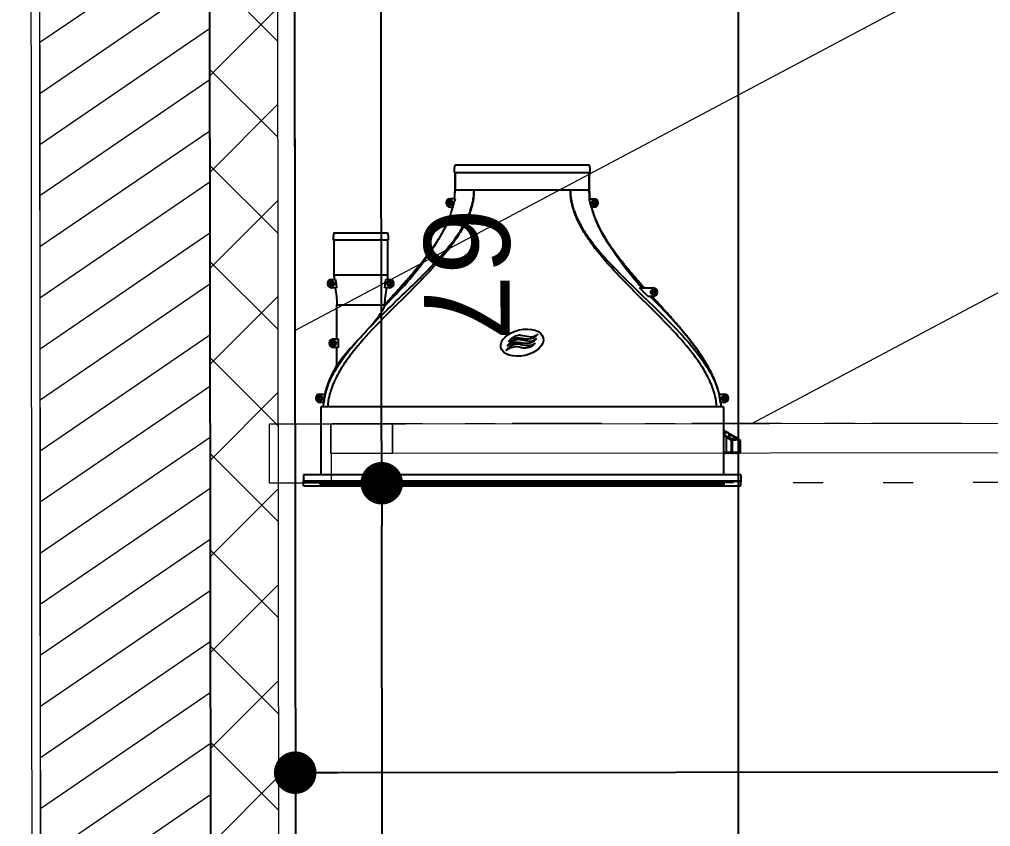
# Model space of a CAD drawing. Header units: centimetres. Extents: x 39595 to 63691, y -25920 to -14518.
# Drawn here: x 55585.1 to 55699.4, y -24583.5 to -24488.5 of the extents above; entities that cross this region are included whole.
import ezdxf

# ---------------------------------------------------------------- set-up
doc = ezdxf.new("R2010")
doc.units = ezdxf.units.CM
doc.header["$LTSCALE"] = 50.8
doc.header["$PDMODE"] = 1
doc.header["$PDSIZE"] = -2
doc.linetypes.add('Style de ligne -1', pattern=[0.41664, 0.20828, -0.20836])
doc.linetypes.add('Style de ligne -5', pattern=[0.20828, 0.069425, -0.138855])
doc.layers.add('3-BAT C-Niveau-3', color=7, linetype='Continuous')
doc.layers.add('prlm-CHAUFF', color=4, linetype='Continuous')
doc.layers.add('prlm-ZEROPLOT', color=254, linetype='Continuous', plot=False)
doc.styles.add('Helvetica', font='arial.ttf')
doc.dimstyles.new('IS', dxfattribs={"dimtxt": 10.08724, "dimasz": 5.007446, "dimexe": 2, "dimexo": 10, "dimgap": 3, "dimtad": 1, "dimdec": 1, "dimtxsty": 'Helvetica', "dimblk": 'DOT', "dimblk1": 'DOT', "dimblk2": 'DOT', "dimcen": 0, "dimdle": 10, "dimazin": 0, "dimtfac": 0.8, "dimtdec": 1, "dimtix": 1, "dimtmove": 0, "dimatfit": 0, "dimldrblk": 'VW_FILLEDARROW-1', "dimfxl": 1, "dimfrac": 2, "dimtolj": 1, "dimarcsym": 0})

# ---------------------------------------------------------------- blocks, each defined once
blk = doc.blocks.new('_DOT')
at = {"color": 0, "linetype": 'ByBlock', "lineweight": -2}
blk.add_line((-0.5, 0), (-1, 0), dxfattribs=at)
at = {"color": 0, "linetype": 'ByBlock', "const_width": 0.5}
blk.add_lwpolyline([(-0.25, 0, 1), (0.25, 0, 1)], format="xyb", close=True, dxfattribs=at)
blk = doc.blocks.new('*D98')
at = {"layer": '3-BAT C-Niveau-3', "color": 0, "linetype": 'Continuous', "lineweight": -2, "transparency": 16777216}
blk.add_line((55822.84, -24576.97), (55622.55, -24577.16), dxfattribs=at)
at = {"layer": 'Defpoints', "color": 0, "linetype": 'Continuous', "transparency": 16777216}
for p in [(55827.81, -24535.9), (55617.51, -24543.09), (55617.54, -24577.16)]:
    blk.add_point(p, dxfattribs=at)
at = {"layer": '3-BAT C-Niveau-3', "color": 0, "linetype": 'Continuous', "lineweight": -2, "transparency": 16777216, "xscale": 5.007446289062499, "yscale": 5.007446289062499, "zscale": 5.007446289062499}
for p, rotation in [((55827.85, -24576.97), 0.05310040585661646), ((55617.54, -24577.16), 180.0531004058566)]:
    blk.add_blockref('_DOT', p, dxfattribs=dict(at, rotation=rotation))
at = {"layer": '3-BAT C-Niveau-3', "color": 0, "linetype": 'Continuous', "lineweight": 5, "transparency": 16777216, "insert": (55722.69, -24569.02), "char_height": 10.087, "attachment_point": 5, "rotation": 0.0531, "style": 'Helvetica'}
blk.add_mtext('\\A1;210', dxfattribs=at)
blk = doc.blocks.new('VW_FILLEDARROW-1')
at = {"color": 0, "linetype": 'Continuous', "lineweight": 5, "flags": 128}
blk.add_lwpolyline([(-1.997, 0.535), (0, 0), (-1.997, -0.535)], close=True, dxfattribs=at)
blk = doc.blocks.new('*D169')
at = {"layer": '3-BAT C-Niveau-3', "color": 0, "linetype": 'Continuous', "lineweight": -2, "transparency": 16777216}
blk.add_line((55627.71, -24538.07), (55627.66, -24481.09), dxfattribs=at)
at = {"layer": 'Defpoints', "color": 0, "linetype": 'Continuous', "transparency": 16777216}
for p in [(55627.66, -24476.08), (55799.4, -24475.92), (55627.72, -24543.08)]:
    blk.add_point(p, dxfattribs=at)
at = {"layer": '3-BAT C-Niveau-3', "color": 0, "linetype": 'Continuous', "lineweight": -2, "transparency": 16777216, "xscale": 5.007446289062499, "yscale": 5.007446289062499, "zscale": 5.007446289062499}
for p, rotation in [((55627.66, -24476.08), 90.05310040590868), ((55627.72, -24543.08), 270.0531004059087)]:
    blk.add_blockref('_DOT', p, dxfattribs=dict(at, rotation=rotation))
at = {"layer": '3-BAT C-Niveau-3', "color": 0, "linetype": 'Continuous', "lineweight": 5, "transparency": 16777216, "insert": (55637.68, -24518.5), "char_height": 10.087, "attachment_point": 5, "rotation": 270.0531, "style": 'Helvetica'}
blk.add_mtext('\\A1;67', dxfattribs=at)
blk = doc.blocks.new('*D170')
at = {"layer": '3-BAT C-Niveau-3', "color": 0, "linetype": 'Continuous', "lineweight": -2, "transparency": 16777216}
blk.add_line((55627.96, -24801.49), (55627.72, -24548.09), dxfattribs=at)
at = {"layer": 'Defpoints', "color": 0, "linetype": 'Continuous', "transparency": 16777216}
for p in [(55627.72, -24543.08), (55627.72, -24543.08), (55690.97, -24806.44)]:
    blk.add_point(p, dxfattribs=at)
at = {"layer": '3-BAT C-Niveau-3', "color": 0, "linetype": 'Continuous', "lineweight": -2, "transparency": 16777216, "xscale": 5.007446289062499, "yscale": 5.007446289062499, "zscale": 5.007446289062499}
for p, rotation in [((55627.72, -24543.08), 90.05310040590868), ((55627.96, -24806.5), 270.0531004059087)]:
    blk.add_blockref('_DOT', p, dxfattribs=dict(at, rotation=rotation))
at = {"layer": '3-BAT C-Niveau-3', "color": 0, "linetype": 'Continuous', "lineweight": 5, "transparency": 16777216, "insert": (55637.79, -24639.38), "char_height": 10.087, "attachment_point": 5, "rotation": 270.0531, "style": 'Helvetica'}
blk.add_mtext('\\A1;263', dxfattribs=at)
blk = doc.blocks.new('Groupe-6-1')
at = {"color": 7, "linetype": 'Style de ligne -5', "lineweight": 5, "flags": 128}
blk.add_lwpolyline([(17261.08, -46702.74), (17051.5, -46742.43), (17050.2, -46735.55), (17259.77, -46695.86)], close=True, dxfattribs=at)
at = {"color": 7, "linetype": 'Continuous', "lineweight": 18, "flags": 128}
for points in [[(17152.3, -46719.78), (17065.06, -46736.3), (17064.41, -46732.86), (17151.64, -46716.34)], [(17065.06, -46736.3), (17057.96, -46737.65), (17057.3, -46734.21), (17064.41, -46732.86)], [(17058.61, -46741.08), (17051.5, -46742.43), (17050.2, -46735.55), (17057.3, -46734.21)]]:
    blk.add_lwpolyline(points, close=True, dxfattribs=at)

msp = doc.modelspace()

# ---------------------------------------------------------------- hatches: boundary and pattern name
at = {"layer": '3-BAT C-Niveau-3', "linetype": 'Continuous', "lineweight": 5}
h = msp.add_hatch(dxfattribs=at)
h.set_pattern_fill('MURS MACONNERIE-2', angle=-10.6705, style=0, pattern_type=2)
h.set_pattern_definition([(34.329506, (47530.9855, 24544.9045), (-2.3465344, 4.4151757), [])])
h.paths.add_polyline_path([(55587.77, -24816.53), (55607.77, -24816.52), (55606.37, -23313.71), (55586.37, -23313.72)])
at = {"layer": '3-BAT C-Niveau-3', "linetype": 'Continuous', "lineweight": 5, "true_color": 0x808080}
h = msp.add_hatch(dxfattribs=at)
h.set_pattern_fill('02_ISOLANT', color=8, angle=-89.9469, style=0, pattern_type=2)
h.set_pattern_definition([(315.0531, (47512.718, 24548.3464), (5.6516092, 5.6620945), []), (45.0531, (47512.718, 24548.3464), (5.6620945, -5.6516092), [])])
h.paths.add_polyline_path([(55614.37, -23313.7), (55606.37, -23313.71), (55607.76, -24808.52), (55615.76, -24808.51)])
at = {"layer": '3-BAT C-Niveau-3', "linetype": 'Continuous', "lineweight": 18, "true_color": 0xa0a0a4}
h = msp.add_hatch(dxfattribs=at)
h.set_pattern_fill('BA 13', color=253, angle=-10.6705, style=0, pattern_type=2)
h.set_pattern_definition([(207.98931, (47512.718, 24548.346), (-14.252246, 31.966756), [])])
h.paths.add_polyline_path([(55617.45, -24476.09), (55827.75, -24475.9), (55827.81, -24535.9), (55617.51, -24536.09)])

# ---------------------------------------------------------------- linework, layer by layer
at = {"layer": '3-BAT C-Niveau-3', "color": 7, "linetype": 'Continuous', "lineweight": 18}
msp.add_line((55587.77, -24816.53), (55586.37, -23313.72), dxfattribs=at)
at = {"layer": '3-BAT C-Niveau-3', "color": 7, "linetype": 'Continuous', "lineweight": 5}
for p, q in [((55606.37, -23313.71), (55607.76, -24808.52)), ((55607.77, -24816.52), (55606.37, -23313.71)), ((55614.37, -23313.7), (55615.76, -24808.51)), ((55616.37, -23313.7), (55617.76, -24808.51)), ((55587.77, -24816.53), (55586.83, -23803.04))]:
    msp.add_line(p, q, dxfattribs=at)
at = {"layer": '3-BAT C-Niveau-3', "color": 7, "linetype": 'Continuous', "lineweight": 25}
for p, q in [((55606.37, -23313.71), (55607.76, -24808.52)), ((55616.37, -23313.7), (55617.76, -24808.51))]:
    msp.add_line(p, q, dxfattribs=at)
at = {"layer": '3-BAT C-Niveau-3', "color": 7, "linetype": 'Continuous', "lineweight": 13}
msp.add_line((55607.77, -24816.52), (55606.37, -23313.71), dxfattribs=at)
at = {"layer": '3-BAT C-Niveau-3', "color": 7, "linetype": 'Continuous', "lineweight": 13, "flags": 128}
msp.add_lwpolyline([(55585.38, -23317.96), (55586.38, -23317.96), (55587.76, -24811.53), (55586.76, -24811.54)], close=True, dxfattribs=at)
at = {"layer": '3-BAT C-Niveau-3', "color": 251, "linetype": 'Style de ligne -1', "lineweight": 5, "true_color": 0x616161, "flags": 128}
msp.add_lwpolyline([(55617.45, -24476.09), (55827.75, -24475.9), (55827.81, -24535.9), (55617.51, -24536.09)], close=True, dxfattribs=at)
at = {"layer": 'prlm-CHAUFF', "ltscale": 50}
for p, q in [((55636.35, -24505.58), (55652.15, -24505.58)), ((55636.25, -24506.48), (55652.25, -24506.48)), ((55636.35, -24506.48), (55636.35, -24508.58)), ((55636.35, -24508.58), (55636.35, -24506.48)), ((55652.15, -24506.48), (55652.15, -24508.58)), ((55652.15, -24508.58), (55652.15, -24506.48)), ((55638.58, -24508.58), (55636.35, -24508.58)), ((55649.92, -24508.58), (55638.58, -24508.58)), ((55652.15, -24508.58), (55649.92, -24508.58)), ((55635.64, -24510.13), (55635.64, -24510.03)), ((55635.64, -24510.03), (55635.74, -24510.03)), ((55635.74, -24510.13), (55635.64, -24510.13)), ((55635.74, -24509.92), (55635.84, -24509.92)), ((55635.74, -24510.03), (55635.74, -24509.92)), ((55635.74, -24510.23), (55635.74, -24510.13)), ((55635.84, -24510.23), (55635.74, -24510.23)), ((55636.35, -24509.58), (55635.79, -24509.58)), ((55635.84, -24509.92), (55635.84, -24510.03)), ((55635.84, -24510.03), (55635.95, -24510.03)), ((55635.95, -24510.13), (55635.84, -24510.13)), ((55635.84, -24510.13), (55635.84, -24510.23)), ((55635.95, -24510.03), (55635.95, -24510.13)), ((55636.09, -24510.58), (55636.3, -24509.9)), ((55636.35, -24509.58), (55636.3, -24509.9)), ((55652.21, -24509.9), (55652.16, -24509.58)), ((55652.16, -24509.58), (55652.71, -24509.58)), ((55652.41, -24510.58), (55652.21, -24509.9)), ((55652.55, -24510.13), (55652.55, -24510.03)), ((55652.55, -24510.03), (55652.66, -24510.03)), ((55652.66, -24510.13), (55652.55, -24510.13)), ((55652.66, -24509.92), (55652.76, -24509.92)), ((55652.66, -24510.03), (55652.66, -24509.92)), ((55652.66, -24510.23), (55652.66, -24510.13)), ((55652.76, -24510.23), (55652.66, -24510.23)), ((55652.76, -24509.92), (55652.76, -24510.03)), ((55652.76, -24510.03), (55652.87, -24510.03)), ((55652.87, -24510.13), (55652.76, -24510.13)), ((55652.76, -24510.13), (55652.76, -24510.23)), ((55652.87, -24510.03), (55652.87, -24510.13)), ((55635.79, -24510.58), (55636.09, -24510.58)), ((55652.71, -24510.58), (55652.41, -24510.58)), ((55622.1, -24513.58), (55628.4, -24513.58)), ((55634.85, -24513.6), (55634.85, -24513.6)), ((55653.37, -24513.06), (55653.34, -24513.06)), ((55653.66, -24513.6), (55653.63, -24513.6)), ((55628.5, -24514.48), (55622, -24514.48)), ((55622.1, -24514.48), (55622.1, -24518.58)), ((55622.1, -24514.48), (55622.1, -24518.58)), ((55628.4, -24514.48), (55628.4, -24518.58)), ((55628.4, -24514.48), (55628.4, -24518.58)), ((55621.7, -24519.53), (55621.8, -24519.53)), ((55621.7, -24519.63), (55621.7, -24519.53)), ((55621.8, -24519.42), (55621.9, -24519.42)), ((55621.8, -24519.53), (55621.8, -24519.42)), ((55621.85, -24519.08), (55622.29, -24519.08)), ((55621.9, -24519.42), (55621.9, -24519.53)), ((55621.9, -24519.53), (55622.01, -24519.53)), ((55622.01, -24519.53), (55622.01, -24519.63)), ((55628.4, -24518.58), (55622.1, -24518.58)), ((55622.29, -24519.08), (55622.4, -24520.02)), ((55628.1, -24520.02), (55628.22, -24519.08)), ((55628.22, -24519.08), (55628.65, -24519.08)), ((55628.5, -24519.63), (55628.5, -24519.53)), ((55628.5, -24519.53), (55628.6, -24519.53)), ((55628.6, -24519.42), (55628.7, -24519.42)), ((55628.6, -24519.53), (55628.6, -24519.42)), ((55628.7, -24519.42), (55628.7, -24519.53)), ((55628.7, -24519.53), (55628.81, -24519.53)), ((55628.81, -24519.53), (55628.81, -24519.63)), ((55621.8, -24519.63), (55621.7, -24519.63)), ((55621.8, -24519.73), (55621.8, -24519.63)), ((55621.9, -24519.73), (55621.8, -24519.73)), ((55622.4, -24520.08), (55621.85, -24520.08)), ((55622.01, -24519.63), (55621.9, -24519.63)), ((55621.9, -24519.63), (55621.9, -24519.73)), ((55622.4, -24520.02), (55622.4, -24520.08)), ((55628.05, -24522.23), (55630.12, -24520.08)), ((55630.12, -24520.08), (55628.05, -24522.23)), ((55628.1, -24520.08), (55628.1, -24520.02)), ((55628.65, -24520.08), (55628.1, -24520.08)), ((55628.6, -24519.63), (55628.5, -24519.63)), ((55628.6, -24519.73), (55628.6, -24519.63)), ((55628.7, -24519.73), (55628.6, -24519.73)), ((55628.7, -24519.63), (55628.7, -24519.73)), ((55628.81, -24519.63), (55628.7, -24519.63)), ((55659.08, -24521.08), (55658.08, -24520.08)), ((55658.08, -24520.08), (55659.69, -24520.08)), ((55659.54, -24520.63), (55659.54, -24520.53)), ((55659.54, -24520.53), (55659.64, -24520.53)), ((55659.64, -24520.63), (55659.54, -24520.63)), ((55659.64, -24520.42), (55659.74, -24520.42)), ((55659.64, -24520.53), (55659.64, -24520.42)), ((55659.64, -24520.73), (55659.64, -24520.63)), ((55659.74, -24520.73), (55659.64, -24520.73)), ((55659.74, -24520.42), (55659.74, -24520.53)), ((55659.74, -24520.53), (55659.85, -24520.53)), ((55659.74, -24520.63), (55659.74, -24520.73)), ((55659.85, -24520.63), (55659.74, -24520.63)), ((55659.85, -24520.53), (55659.85, -24520.63)), ((55659.69, -24521.08), (55659.08, -24521.08)), ((55622.45, -24522.08), (55628.05, -24522.08)), ((55622.45, -24526.08), (55622.45, -24522.08)), ((55622.45, -24526.08), (55622.45, -24522.08)), ((55628.05, -24522.23), (55628.05, -24522.08)), ((55628.05, -24522.23), (55628.05, -24522.08)), ((55622, -24526.42), (55622.1, -24526.42)), ((55622, -24526.53), (55622, -24526.42)), ((55622.05, -24526.08), (55622.6, -24526.08)), ((55622.1, -24526.42), (55622.1, -24526.53)), ((55622.6, -24526.08), (55622.6, -24527.08)), ((55621.9, -24526.63), (55621.9, -24526.53)), ((55621.9, -24526.53), (55622, -24526.53)), ((55622, -24526.63), (55621.9, -24526.63)), ((55622, -24526.73), (55622, -24526.63)), ((55622.1, -24526.73), (55622, -24526.73)), ((55622.6, -24527.08), (55622.05, -24527.08)), ((55622.1, -24526.53), (55622.21, -24526.53)), ((55622.1, -24526.63), (55622.1, -24526.73)), ((55622.21, -24526.63), (55622.1, -24526.63)), ((55622.21, -24526.53), (55622.21, -24526.63)), ((55622.45, -24529.2), (55622.45, -24527.08)), ((55622.45, -24529.2), (55622.45, -24527.08)), ((55620.3, -24533.13), (55620.3, -24533.03)), ((55620.3, -24533.03), (55620.4, -24533.03)), ((55620.4, -24533.13), (55620.3, -24533.13)), ((55620.4, -24532.92), (55620.5, -24532.92)), ((55620.4, -24533.03), (55620.4, -24532.92)), ((55620.4, -24533.23), (55620.4, -24533.13)), ((55620.5, -24533.23), (55620.4, -24533.23)), ((55620.45, -24532.58), (55621.07, -24532.58)), ((55620.5, -24532.92), (55620.5, -24533.03)), ((55620.5, -24533.03), (55620.61, -24533.03)), ((55620.5, -24533.13), (55620.5, -24533.23)), ((55620.61, -24533.13), (55620.5, -24533.13)), ((55620.61, -24533.03), (55620.61, -24533.13)), ((55667.44, -24532.58), (55668.05, -24532.58)), ((55667.9, -24533.13), (55667.9, -24533.03)), ((55667.9, -24533.03), (55668, -24533.03)), ((55668, -24533.13), (55667.9, -24533.13)), ((55668, -24532.92), (55668.1, -24532.92)), ((55668, -24533.03), (55668, -24532.92)), ((55668, -24533.23), (55668, -24533.13)), ((55668.1, -24533.23), (55668, -24533.23)), ((55668.1, -24532.92), (55668.1, -24533.03)), ((55668.1, -24533.03), (55668.21, -24533.03)), ((55668.1, -24533.13), (55668.1, -24533.23)), ((55668.21, -24533.13), (55668.1, -24533.13)), ((55668.21, -24533.03), (55668.21, -24533.13)), ((55620.9, -24533.58), (55620.45, -24533.58)), ((55667.95, -24534.08), (55620.55, -24534.08)), ((55620.55, -24534.08), (55620.55, -24542.08)), ((55620.89, -24533.66), (55620.9, -24533.58)), ((55667.61, -24533.66), (55667.61, -24533.58)), ((55668.05, -24533.58), (55667.61, -24533.58)), ((55667.95, -24534.08), (55667.95, -24542.08)), ((55668.44, -24537.61), (55667.95, -24537.27)), ((55668.32, -24537.66), (55667.95, -24537.42)), ((55668.32, -24539.48), (55668.32, -24537.66)), ((55668.89, -24538.04), (55668.32, -24537.66)), ((55668.45, -24537.62), (55668.44, -24537.61)), ((55668.79, -24537.83), (55668.45, -24537.62)), ((55668.61, -24537.22), (55668.58, -24537.18)), ((55668.61, -24537.72), (55668.61, -24537.22)), ((55668.61, -24537.22), (55668.61, -24537.23)), ((55668.66, -24537.29), (55668.69, -24537.25)), ((55668.66, -24537.29), (55668.66, -24537.75)), ((55669.26, -24537.64), (55668.66, -24537.29)), ((55668.69, -24537.25), (55669.29, -24537.61)), ((55669.29, -24537.61), (55669.26, -24537.64)), ((55669.26, -24537.83), (55669.26, -24537.64)), ((55669.27, -24537.65), (55669.26, -24537.64)), ((55669.31, -24537.62), (55669.27, -24537.65)), ((55669.27, -24537.65), (55669.27, -24537.82)), ((55669.53, -24537.82), (55669.27, -24537.65)), ((55669.29, -24537.61), (55669.31, -24537.62)), ((55669.31, -24537.62), (55669.65, -24537.83)), ((55668.89, -24538.04), (55668.97, -24538.06)), ((55668.89, -24539.48), (55668.89, -24538.04)), ((55668.97, -24538.06), (55668.97, -24539.43)), ((55669.96, -24539.43), (55669.96, -24538.06)), ((55667.95, -24539.48), (55668.32, -24539.48)), ((55667.95, -24539.51), (55667.99, -24539.48)), ((55668.05, -24539.48), (55668.14, -24539.57)), ((55668.14, -24539.57), (55668.23, -24539.48)), ((55668.29, -24539.48), (55668.38, -24539.57)), ((55668.89, -24539.48), (55668.32, -24539.48)), ((55668.38, -24539.57), (55668.47, -24539.48)), ((55668.43, -24539.51), (55668.49, -24539.57)), ((55668.49, -24539.57), (55668.55, -24539.5)), ((55668.53, -24539.48), (55668.62, -24539.57)), ((55668.62, -24539.57), (55668.71, -24539.48)), ((55668.68, -24539.51), (55668.74, -24539.57)), ((55668.74, -24539.57), (55668.81, -24539.49)), ((55668.79, -24539.48), (55668.88, -24539.57)), ((55668.88, -24539.57), (55668.97, -24539.48)), ((55668.97, -24539.43), (55668.89, -24539.48)), ((55668.89, -24539.48), (55668.89, -24539.48)), ((55669.92, -24539.48), (55668.89, -24539.48)), ((55668.95, -24539.5), (55669.02, -24539.57)), ((55668.97, -24539.43), (55669.96, -24539.43)), ((55668.98, -24539.48), (55669.07, -24539.57)), ((55669.02, -24539.57), (55669.05, -24539.54)), ((55669.07, -24539.57), (55669.16, -24539.48)), ((55669.15, -24539.48), (55669.24, -24539.57)), ((55669.24, -24539.57), (55669.33, -24539.48)), ((55669.27, -24539.53), (55669.3, -24539.57)), ((55669.3, -24539.57), (55669.34, -24539.53)), ((55669.31, -24539.49), (55669.38, -24539.57)), ((55669.38, -24539.57), (55669.47, -24539.48)), ((55669.44, -24539.5), (55669.51, -24539.57)), ((55669.51, -24539.57), (55669.6, -24539.48)), ((55669.52, -24539.55), (55669.54, -24539.57)), ((55669.54, -24539.57), (55669.58, -24539.53)), ((55669.56, -24539.51), (55669.61, -24539.57)), ((55669.61, -24539.57), (55669.7, -24539.48)), ((55669.65, -24539.52), (55669.7, -24539.57)), ((55669.7, -24539.57), (55669.79, -24539.48)), ((55669.73, -24539.53), (55669.76, -24539.57)), ((55669.76, -24539.57), (55669.85, -24539.48)), ((55669.78, -24539.55), (55669.81, -24539.57)), ((55669.81, -24539.57), (55669.9, -24539.48)), ((55669.96, -24539.43), (55669.92, -24539.48)), ((55669.92, -24539.48), (55669.92, -24539.48)), ((55618.5, -24542.08), (55618.5, -24542.81)), ((55670, -24542.08), (55618.5, -24542.08)), ((55670, -24542.08), (55670, -24542.81)), ((55618.5, -24542.89), (55618.5, -24542.81)), ((55618.5, -24542.81), (55670, -24542.81)), ((55618.5, -24543.38), (55618.5, -24542.89)), ((55670, -24542.89), (55618.5, -24542.89)), ((55618.5, -24543.38), (55670, -24543.38)), ((55668, -24543.07), (55620.5, -24543.07)), ((55620.5, -24543.14), (55620.5, -24543.07)), ((55620.7, -24543.07), (55620.5, -24543.14)), ((55620.5, -24543.14), (55668, -24543.14)), ((55668, -24543.19), (55620.5, -24543.19)), ((55620.5, -24543.24), (55620.5, -24543.19)), ((55620.66, -24543.19), (55620.5, -24543.24)), ((55620.5, -24543.24), (55668, -24543.24)), ((55668, -24543.27), (55620.5, -24543.27)), ((55620.5, -24543.31), (55620.5, -24543.27)), ((55620.61, -24543.27), (55620.5, -24543.31)), ((55620.5, -24543.31), (55668, -24543.31)), ((55668, -24543.33), (55620.5, -24543.33)), ((55620.5, -24543.36), (55620.5, -24543.33)), ((55620.57, -24543.33), (55620.5, -24543.36)), ((55620.5, -24543.36), (55668, -24543.36)), ((55668, -24543.37), (55620.5, -24543.37)), ((55620.5, -24543.38), (55620.5, -24543.37)), ((55620.53, -24543.37), (55620.5, -24543.38)), ((55620.5, -24543.38), (55668, -24543.38)), ((55668, -24543.14), (55667.8, -24543.07)), ((55668, -24543.24), (55667.85, -24543.19)), ((55668, -24543.31), (55667.89, -24543.27)), ((55668, -24543.36), (55667.94, -24543.33)), ((55668, -24543.38), (55667.98, -24543.37)), ((55668, -24543.07), (55668, -24543.14)), ((55668, -24543.19), (55668, -24543.24)), ((55668, -24543.27), (55668, -24543.31)), ((55668, -24543.33), (55668, -24543.36)), ((55668, -24543.37), (55668, -24543.38)), ((55670, -24542.81), (55670, -24542.89)), ((55670, -24543.38), (55670, -24542.89))]:
    msp.add_line(p, q, dxfattribs=at)
for centre, radius in [((55635.79, -24510.08), 0.3), ((55635.79, -24510.08), 0.25), ((55652.71, -24510.08), 0.3), ((55652.71, -24510.08), 0.25), ((55621.85, -24519.58), 0.3), ((55621.85, -24519.58), 0.25), ((55628.65, -24519.58), 0.3), ((55628.65, -24519.58), 0.25), ((55659.69, -24520.58), 0.3), ((55659.69, -24520.58), 0.25), ((55622.05, -24526.58), 0.3), ((55622.05, -24526.58), 0.25), ((55620.45, -24533.08), 0.3), ((55620.45, -24533.08), 0.25), ((55668.05, -24533.08), 0.3), ((55668.05, -24533.08), 0.25)]:
    msp.add_circle(centre, radius, dxfattribs=at)
for centre, radius, start, end in [((55638.24, -24506.24), 2, 160.5755, 186.7441), ((55638.24, -24506.24), 2, 160.5755, 186.7441), ((55650.27, -24506.24), 2, 353.2559, 19.4245), ((55650.27, -24506.24), 2, 353.2559, 19.4245), ((55628.58, -24508.57), 7.77, 352.5456, 359.9423), ((55628.53, -24508.57), 7.82, 352.5763, 359.9264), ((55629.18, -24508.59), 7.17, 353.9053, 0.1157), ((55659.36, -24508.59), 7.25, 179.9215, 187.8382), ((55659.92, -24508.57), 7.77, 180.0577, 187.4544), ((55659.98, -24508.57), 7.82, 180.0736, 187.4237), ((55635.79, -24510.08), 0.5, 90, 270), ((55629.18, -24508.59), 7.17, 352.0923, 353.5448), ((55665.36, -24507.1), 13.43, 192.9954, 216.0824), ((55652.71, -24510.08), 0.5, 270, 90), ((55624.74, -24507.61), 11.74, 332.3321, 345.441), ((55625.1, -24507.75), 11.35, 332.1374, 345.6929), ((55663.41, -24507.75), 11.35, 194.4106, 207.8626), ((55623.99, -24514.24), 2, 160.5755, 186.7441), ((55623.99, -24514.24), 2, 160.5755, 186.7441), ((55626.52, -24514.24), 2, 353.2559, 19.4245), ((55626.52, -24514.24), 2, 353.2559, 19.4245), ((55601.12, -24494.01), 39, 319.3887, 329.86), ((55601.12, -24494.01), 39, 319.3887, 329.8601), ((55617.33, -24503.91), 20.01, 331.0483, 332.7983), ((55617.33, -24503.91), 20.01, 331.0482, 332.7982), ((55671.17, -24503.91), 20.01, 207.2018, 208.9518), ((55687.39, -24494.01), 39, 210.1399, 220.6113), ((55687.39, -24494.01), 39, 212.5506, 220.6113), ((55621.85, -24519.58), 0.5, 90, 270), ((55628.65, -24519.58), 0.5, 270, 90), ((55621.74, -24511.97), 11.66, 315.9701, 320.4245), ((55621.49, -24511.75), 11.99, 316.0326, 320.3619), ((55666.76, -24511.97), 11.66, 219.5755, 224.0299), ((55667.02, -24511.75), 11.99, 219.6381, 223.9674), ((55659.69, -24520.58), 0.5, 270, 90), ((55599.51, -24502.03), 35.1, 315.7111, 319.5265), ((55622.05, -24526.58), 0.5, 90, 270), ((55641.77, -24542.85), 23.65, 136.4099, 144.7501), ((55632.84, -24535.44), 12.12, 163.7263, 166.3852), ((55620.45, -24533.08), 0.5, 90, 270), ((55668.05, -24533.08), 0.5, 270, 90), ((55661.89, -24549.31), 13.85, 61.9182, 64.0515), ((55662.02, -24548.96), 13.43, 62.115, 63.7632), ((55662.54, -24548.11), 12.5, 61.3177, 61.5903), ((55669.01, -24536.62), 0.703, 233.033, 242.9325), ((55668.98, -24536.97), 0.448, 214.6713, 225.4982), ((55670.14, -24537.16), 0.836, 234.1326, 239.2425), ((55662.54, -24548.11), 12.5, 53.7494, 55.0637)]:
    msp.add_arc(centre, radius, start, end, dxfattribs=at)
msp.add_ellipse((55644.25, -24526.53), major_axis=(2.49, 0.57), ratio=0.600775, dxfattribs=at)
for points, knots in [([(55638.58, -24508.58), (55638.58, -24508.75), (55638.58, -24508.92), (55638.55, -24509.26), (55638.53, -24509.42), (55638.46, -24509.93), (55638.39, -24510.26), (55638.2, -24510.92), (55638.09, -24511.24), (55637.84, -24511.86), (55637.7, -24512.17), (55637.25, -24513.08), (55636.91, -24513.64), (55636.18, -24514.74), (55635.78, -24515.27), (55634.56, -24516.81), (55633.68, -24517.78), (55631.87, -24519.69), (55630.94, -24520.62), (55629.07, -24522.48), (55628.13, -24523.4), (55626.3, -24525.3), (55625.41, -24526.27), (55624.18, -24527.8), (55623.78, -24528.33), (55623.22, -24529.14), (55623.04, -24529.42), (55622.7, -24529.98), (55622.54, -24530.27), (55622.08, -24531.16), (55621.83, -24531.77), (55621.55, -24532.72), (55621.48, -24533.04), (55621.4, -24533.6), (55621.37, -24533.84), (55621.36, -24534.08)], [0, 0, 0, 0, 0.015625, 0.015625, 0.03125, 0.03125, 0.0625, 0.0625, 0.09375, 0.09375, 0.125, 0.125, 0.1875, 0.1875, 0.25, 0.25, 0.375, 0.375, 0.5, 0.5, 0.625, 0.625, 0.75, 0.75, 0.8125, 0.8125, 0.84375, 0.84375, 0.875, 0.875, 0.9375, 0.9375, 0.96875, 0.96875, 0.9907189, 0.9907189, 0.9907189, 0.9907189]), ([(55626.21, -24524.82), (55627.41, -24523.57), (55628.66, -24522.37), (55631.15, -24519.98), (55632.4, -24518.78), (55634.18, -24516.91), (55634.76, -24516.27), (55635.86, -24514.94), (55636.39, -24514.26), (55637.1, -24513.16), (55637.32, -24512.79), (55637.73, -24512.01), (55637.92, -24511.6), (55638.23, -24510.77), (55638.36, -24510.34), (55638.49, -24509.69), (55638.52, -24509.46), (55638.56, -24509.13), (55638.57, -24509.02), (55638.58, -24508.8), (55638.58, -24508.69), (55638.58, -24508.58)], [0, 0, 0, 0, 0.25, 0.25, 0.5, 0.5, 0.625, 0.625, 0.75, 0.75, 0.8125, 0.8125, 0.875, 0.875, 0.9375, 0.9375, 0.96875, 0.96875, 0.984375, 0.984375, 1, 1, 1, 1]), ([(55649.92, -24508.58), (55649.93, -24508.75), (55649.93, -24508.92), (55649.96, -24509.26), (55649.98, -24509.43), (55650.06, -24509.94), (55650.14, -24510.28), (55650.33, -24510.93), (55650.45, -24511.26), (55650.72, -24511.88), (55650.87, -24512.19), (55651.35, -24513.09), (55651.71, -24513.66), (55652.49, -24514.74), (55652.9, -24515.26), (55654.18, -24516.78), (55655.1, -24517.74), (55656.98, -24519.62), (55657.94, -24520.54), (55659.86, -24522.39), (55660.82, -24523.31), (55662.68, -24525.21), (55663.59, -24526.18), (55664.84, -24527.72), (55665.24, -24528.25), (55665.8, -24529.07), (55665.98, -24529.36), (55666.33, -24529.93), (55666.49, -24530.23), (55666.94, -24531.13), (55667.19, -24531.74), (55667.46, -24532.7), (55667.53, -24533.03), (55667.61, -24533.6), (55667.64, -24533.84), (55667.65, -24534.08)], [0, 0, 0, 0, 0.015625, 0.015625, 0.03125, 0.03125, 0.0625, 0.0625, 0.09375, 0.09375, 0.125, 0.125, 0.1875, 0.1875, 0.25, 0.25, 0.375, 0.375, 0.5, 0.5, 0.625, 0.625, 0.75, 0.75, 0.8125, 0.8125, 0.84375, 0.84375, 0.875, 0.875, 0.9375, 0.9375, 0.96875, 0.96875, 0.9908046, 0.9908046, 0.9908046, 0.9908046]), ([(55667.15, -24534.08), (55667.13, -24533.84), (55667.11, -24533.6), (55667.03, -24533.04), (55666.95, -24532.72), (55666.68, -24531.77), (55666.42, -24531.16), (55665.97, -24530.27), (55665.81, -24529.98), (55665.46, -24529.42), (55665.28, -24529.14), (55664.73, -24528.33), (55664.33, -24527.8), (55663.09, -24526.27), (55662.2, -24525.3), (55660.37, -24523.4), (55659.44, -24522.48), (55657.57, -24520.62), (55656.64, -24519.69), (55654.82, -24517.78), (55653.94, -24516.81), (55652.72, -24515.27), (55652.33, -24514.74), (55651.6, -24513.64), (55651.25, -24513.08), (55650.8, -24512.17), (55650.66, -24511.86), (55650.41, -24511.23), (55650.3, -24510.91), (55650.12, -24510.26), (55650.05, -24509.93), (55649.97, -24509.42), (55649.96, -24509.25), (55649.93, -24508.91), (55649.93, -24508.75), (55649.92, -24508.58)], [0.0092808, 0.0092808, 0.0092808, 0.0092808, 0.03125, 0.03125, 0.0625, 0.0625, 0.125, 0.125, 0.15625, 0.15625, 0.1875, 0.1875, 0.25, 0.25, 0.375, 0.375, 0.5, 0.5, 0.625, 0.625, 0.75, 0.75, 0.8125, 0.8125, 0.875, 0.875, 0.90625, 0.90625, 0.9375, 0.9375, 0.96875, 0.96875, 0.984375, 0.984375, 1, 1, 1, 1]), ([(55635.35, -24512.62), (55635.19, -24512.95), (55634.82, -24513.67), (55634.18, -24514.72), (55633.42, -24515.81), (55632.6, -24516.89), (55631.71, -24517.97), (55630.6, -24519.26), (55629.39, -24520.62), (55628.45, -24521.64), (55628.05, -24522.08)], [0.1568082, 0.1568082, 0.1568082, 0.1568082, 0.2305418, 0.3149874, 0.4025619, 0.4929385, 0.5856877, 0.6803551, 0.8317746, 0.9509578, 0.9509578, 0.9509578, 0.9509578]), ([(55658.64, -24520.08), (55658.31, -24519.72), (55657.62, -24518.94), (55656.58, -24517.72), (55655.63, -24516.54), (55654.83, -24515.46), (55654.18, -24514.49), (55653.62, -24513.55), (55653.3, -24512.93), (55653.17, -24512.64)], [0.5730592, 0.5730592, 0.5730592, 0.5730592, 0.626259, 0.6884084, 0.7489718, 0.7930827, 0.8358988, 0.8773199, 0.9123747, 0.9123747, 0.9123747, 0.9123747]), ([(55667.44, -24532.58), (55667.38, -24532.29), (55667.3, -24532), (55667.11, -24531.44), (55667.01, -24531.16), (55666.66, -24530.33), (55666.4, -24529.8), (55665.81, -24528.78), (55665.5, -24528.28), (55664.82, -24527.3), (55664.47, -24526.83), (55663.37, -24525.43), (55662.59, -24524.54), (55660.99, -24522.79), (55660.17, -24521.93), (55659.34, -24521.08)], [0, 0, 0, 0, 0.0625, 0.0625, 0.125, 0.125, 0.25, 0.25, 0.375, 0.375, 0.5, 0.5, 0.75, 0.75, 1, 1, 1, 1]), ([(55665.65, -24528.53), (55665.55, -24528.37), (55665.23, -24527.87), (55664.66, -24527.06), (55663.92, -24526.09), (55663.13, -24525.12), (55662.21, -24524.04), (55661.16, -24522.86), (55660.23, -24521.83), (55659.69, -24521.24), (55659.54, -24521.08)], [0.1694223, 0.1694223, 0.1694223, 0.1694223, 0.1906001, 0.2339285, 0.2787061, 0.3247019, 0.3716424, 0.4351709, 0.4991397, 0.523565, 0.523565, 0.523565, 0.523565]), ([(55626.21, -24524.82), (55626.44, -24524.55), (55626.67, -24524.29), (55627.08, -24523.78), (55627.27, -24523.53), (55627.62, -24523.05), (55627.76, -24522.83), (55627.93, -24522.54), (55627.97, -24522.46), (55628.04, -24522.32), (55628.05, -24522.27), (55628.05, -24522.23)], [0, 0, 0, 0, 0.25, 0.25, 0.5, 0.5, 0.75, 0.75, 0.875, 0.875, 1, 1, 1, 1]), ([(55642.63, -24526.4), (55643.35, -24525.69), (55643.73, -24525.59), (55644.11, -24525.63), (55644.73, -24525.7), (55645.37, -24526.1), (55646.11, -24525.52)], [0, 0, 0, 0, 0.389075, 0.389075, 0.389075, 1, 1, 1, 1]), ([(55620.86, -24534.08), (55620.87, -24533.8), (55620.9, -24533.52), (55621, -24532.89), (55621.09, -24532.53), (55621.41, -24531.47), (55621.71, -24530.79), (55622.43, -24529.48), (55622.83, -24528.86), (55623.7, -24527.67), (55624.16, -24527.1), (55624.64, -24526.54)], [0.0331631, 0.0331631, 0.0331631, 0.0331631, 0.125, 0.125, 0.25, 0.25, 0.5, 0.5, 0.75, 0.75, 1, 1, 1, 1]), ([(55642.32, -24527.45), (55643.04, -24526.73), (55643.41, -24526.64), (55643.8, -24526.68), (55644.42, -24526.74), (55645.06, -24527.15), (55645.8, -24526.57)], [0, 0, 0, 0, 0.389075, 0.389075, 0.389075, 1, 1, 1, 1]), ([(55621.06, -24532.58), (55621.13, -24532.28), (55621.21, -24531.99), (55621.36, -24531.55), (55621.41, -24531.4), (55621.52, -24531.12), (55621.57, -24530.97), (55621.75, -24530.55), (55621.88, -24530.27), (55622.16, -24529.73), (55622.3, -24529.46), (55622.45, -24529.2)], [0, 0, 0, 0, 0.25, 0.25, 0.375, 0.375, 0.5, 0.5, 0.75, 0.75, 1, 1, 1, 1]), ([(55622.45, -24529.2), (55622.29, -24529.48), (55622.14, -24529.76), (55621.85, -24530.34), (55621.72, -24530.63), (55621.47, -24531.22), (55621.36, -24531.53), (55621.24, -24531.91), (55621.22, -24531.98), (55621.2, -24532.05)], [0, 0, 0, 0, 0.25, 0.25, 0.5, 0.5, 0.75, 0.75, 0.8062429, 0.8062429, 0.8062429, 0.8062429]), ([(55668.49, -24537.12), (55668.49, -24537.12), (55668.48, -24537.12), (55668.47, -24537.11), (55668.46, -24537.11), (55668.44, -24537.1), (55668.43, -24537.1), (55668.41, -24537.1), (55668.4, -24537.09), (55668.38, -24537.09), (55668.37, -24537.09), (55668.35, -24537.09), (55668.33, -24537.09), (55668.3, -24537.09), (55668.27, -24537.09), (55668.23, -24537.09), (55668.19, -24537.09), (55668.14, -24537.1), (55668.09, -24537.11), (55668.04, -24537.12), (55667.99, -24537.13), (55667.96, -24537.13), (55667.96, -24537.13)], [0.1059402, 0.1059402, 0.1059402, 0.1059402, 0.1359504, 0.1694868, 0.202886, 0.2361704, 0.2693627, 0.3024859, 0.3355633, 0.3686184, 0.401675, 0.434757, 0.4678887, 0.5010941, 0.5629781, 0.6246926, 0.6863942, 0.7482374, 0.8103737, 0.8729511, 0.9361135, 0.9654522, 0.9654522, 0.9654522, 0.9654522]), ([(55667.96, -24537.17), (55667.96, -24537.17), (55667.97, -24537.17), (55668, -24537.16), (55668.03, -24537.16), (55668.06, -24537.15), (55668.09, -24537.14), (55668.12, -24537.14), (55668.14, -24537.13), (55668.17, -24537.13), (55668.2, -24537.13), (55668.22, -24537.12), (55668.25, -24537.12), (55668.27, -24537.12), (55668.29, -24537.12), (55668.32, -24537.12), (55668.34, -24537.12), (55668.36, -24537.12), (55668.4, -24537.12), (55668.43, -24537.12), (55668.46, -24537.12), (55668.49, -24537.13), (55668.51, -24537.14), (55668.54, -24537.15), (55668.55, -24537.16), (55668.57, -24537.17), (55668.58, -24537.18), (55668.58, -24537.18)], [0.053874, 0.053874, 0.053874, 0.053874, 0.0607104, 0.0907643, 0.1206402, 0.1503557, 0.1799287, 0.2093776, 0.238721, 0.2679778, 0.2971672, 0.3263086, 0.3554219, 0.3845269, 0.4136437, 0.4427926, 0.4719939, 0.5012681, 0.5562327, 0.6110034, 0.6657154, 0.7205017, 0.7754929, 0.8308166, 0.8865967, 0.9429527, 1, 1, 1, 1]), ([(55668.61, -24537.22), (55668.6, -24537.22), (55668.6, -24537.21), (55668.59, -24537.21), (55668.58, -24537.2), (55668.57, -24537.19), (55668.56, -24537.19), (55668.55, -24537.18), (55668.54, -24537.18), (55668.53, -24537.17), (55668.52, -24537.17), (55668.5, -24537.17), (55668.49, -24537.16), (55668.47, -24537.16), (55668.45, -24537.16), (55668.44, -24537.16), (55668.42, -24537.16), (55668.4, -24537.15), (55668.37, -24537.15), (55668.34, -24537.16), (55668.3, -24537.16), (55668.25, -24537.16), (55668.21, -24537.17), (55668.15, -24537.18), (55668.1, -24537.18), (55668.04, -24537.2), (55667.99, -24537.21), (55667.96, -24537.21), (55667.96, -24537.21)], [0, 0, 0, 0, 0.0300773, 0.0600539, 0.0899314, 0.1197114, 0.1493956, 0.1789856, 0.2084831, 0.2378898, 0.2672073, 0.2964374, 0.3255817, 0.3546421, 0.3836203, 0.4125181, 0.4413372, 0.4700795, 0.4987468, 0.5532579, 0.6080368, 0.6630958, 0.7184471, 0.7741027, 0.8300742, 0.8863734, 0.9430116, 0.9677174, 0.9677174, 0.9677174, 0.9677174]), ([(55668.9, -24537.88), (55668.9, -24537.88), (55668.9, -24537.88), (55668.89, -24537.88), (55668.89, -24537.88), (55668.88, -24537.87), (55668.87, -24537.87), (55668.87, -24537.87), (55668.86, -24537.87), (55668.85, -24537.86), (55668.83, -24537.86), (55668.81, -24537.85), (55668.8, -24537.84), (55668.79, -24537.83)], [0, 0, 0, 0, 0.061789, 0.122374, 0.182441, 0.242697, 0.303842, 0.366548, 0.43144, 0.49908, 0.668346, 0.832646, 1, 1, 1, 1]), ([(55669.7, -24537.87), (55669.7, -24537.87), (55669.69, -24537.86), (55669.68, -24537.86), (55669.67, -24537.85), (55669.65, -24537.84), (55669.64, -24537.84), (55669.63, -24537.84), (55669.61, -24537.83), (55669.59, -24537.83), (55669.58, -24537.82), (55669.56, -24537.82), (55669.54, -24537.82), (55669.52, -24537.82), (55669.5, -24537.82), (55669.48, -24537.81), (55669.45, -24537.81), (55669.42, -24537.81), (55669.38, -24537.81), (55669.33, -24537.82), (55669.28, -24537.82), (55669.23, -24537.83), (55669.17, -24537.83), (55669.11, -24537.84), (55669.04, -24537.85), (55668.97, -24537.86), (55668.93, -24537.87), (55668.9, -24537.88)], [0.0304712, 0.0304712, 0.0304712, 0.0304712, 0.0599457, 0.0897682, 0.1195016, 0.1491541, 0.1787343, 0.2082505, 0.2377114, 0.2671256, 0.2965018, 0.3258487, 0.355175, 0.3844897, 0.4138015, 0.4431194, 0.4724522, 0.5018089, 0.5568669, 0.611863, 0.6668562, 0.7219052, 0.7770682, 0.8324028, 0.8879658, 0.9438132, 1, 1, 1, 1]), ([(55669.96, -24538.06), (55669.94, -24538.03), (55669.9, -24538.01), (55669.8, -24537.98), (55669.73, -24537.98), (55669.61, -24537.98), (55669.56, -24537.98), (55669.46, -24537.99), (55669.41, -24537.99), (55669.24, -24538.01), (55669.11, -24538.03), (55668.97, -24538.06)], [0, 0, 0, 0, 0.25, 0.25, 0.5, 0.5, 0.625, 0.625, 0.75, 0.75, 1, 1, 1, 1])]:
    msp.add_open_spline(points, degree=3, knots=knots, dxfattribs=at)
for points in [[(55622.1, -24518.58), (55622.1, -24518.74), (55622.11, -24518.91), (55622.12, -24519.08)], [(55622.1, -24518.58), (55622.1, -24518.74), (55622.11, -24518.91), (55622.12, -24519.08)], [(55628.4, -24518.58), (55628.4, -24518.74), (55628.4, -24518.91), (55628.38, -24519.08)], [(55628.4, -24518.58), (55628.4, -24518.74), (55628.4, -24518.91), (55628.38, -24519.08)], [(55622.24, -24520.08), (55622.34, -24520.74), (55622.45, -24521.41), (55622.45, -24522.08)], [(55622.24, -24520.08), (55622.34, -24520.74), (55622.45, -24521.41), (55622.45, -24522.08)], [(55628.27, -24520.08), (55628.17, -24520.74), (55628.05, -24521.41), (55628.05, -24522.08)], [(55628.27, -24520.08), (55628.17, -24520.74), (55628.05, -24521.41), (55628.05, -24522.08)], [(55642.47, -24526.92), (55643.19, -24526.2), (55643.57, -24526.1), (55643.96, -24526.14)], [(55643.86, -24526.5), (55643.47, -24526.46), (55643.09, -24526.56), (55642.47, -24526.92)], [(55644.02, -24525.99), (55643.63, -24525.95), (55643.25, -24526.05), (55642.63, -24526.4)], [(55645.95, -24526.04), (55645.13, -24526.97), (55644.48, -24526.57), (55643.86, -24526.5)], [(55643.96, -24526.14), (55644.57, -24526.21), (55645.22, -24526.61), (55645.95, -24526.04)], [(55646.11, -24525.52), (55645.28, -24526.46), (55644.63, -24526.05), (55644.02, -24525.99)], [(55643.71, -24527.03), (55643.31, -24526.99), (55642.94, -24527.09), (55642.32, -24527.45)], [(55645.8, -24526.57), (55644.97, -24527.51), (55644.32, -24527.1), (55643.71, -24527.03)], [(55621.07, -24532.58), (55620.99, -24532.91), (55620.93, -24533.24), (55620.9, -24533.58)], [(55667.61, -24533.58), (55667.57, -24533.24), (55667.52, -24532.91), (55667.44, -24532.58)]]:
    msp.add_open_spline(points, degree=3, dxfattribs=at)
at = {"layer": 'prlm-ZEROPLOT'}
msp.add_lwpolyline([(55068.9, -23287.2), (55669.69, -23287.2), (55669.69, -24841.91), (55068.9, -24841.91)], close=True, dxfattribs=at)
at = {"layer": 'prlm-ZEROPLOT', "ltscale": 50}
msp.add_lwpolyline([(56293.24, -23287.16), (55669.69, -23287.16), (55669.69, -24841.91), (56293.24, -24841.91)], close=True, dxfattribs=at)

# ---------------------------------------------------------------- block references
at = {"color": 7, "rotation": 349.3295056620147}
msp.add_blockref('Groupe-6-1', (47512.72, 24548.35), dxfattribs=at)

# ---------------------------------------------------------------- dimensions: what is measured, and where the dimension line sits
at = {"layer": '3-BAT C-Niveau-3', "color": 7, "linetype": 'Continuous', "lineweight": 5}
for base, p1, p2, picture, middle in [((55627.66, -24476.08), (55627.72, -24543.08), (55799.4, -24475.92), '*D169', (55637.68, -24518.5)), ((55627.72, -24543.08), (55690.97, -24806.44), (55627.72, -24543.08), '*D170', (55637.79, -24639.38))]:
    dim = msp.add_linear_dim(base=base, p1=p1, p2=p2, angle=270.0531, dimstyle='IS', override={"dimtxt": 10.08724, "dimdec": 0, "dimpost": '<>', "dimtxsty": 'Helvetica', "dimse1": 1, "dimse2": 1, "dimtmove": 2}, dxfattribs=at)
    dim.commit()
    dim.dimension.update_dxf_attribs({"geometry": picture, "text_midpoint": middle, "dimtype": 160})
dim = msp.add_linear_dim(base=(55617.54, -24577.16), p1=(55827.81, -24535.9), p2=(55617.51, -24543.09), angle=0.0531, dimstyle='IS', override={"dimtxt": 10.08724, "dimdec": 0, "dimpost": '<>', "dimtxsty": 'Helvetica', "dimse1": 1, "dimse2": 1, "dimtmove": 2}, dxfattribs=at)
dim.commit()
dim.dimension.update_dxf_attribs({"geometry": '*D98', "text_midpoint": (55722.69, -24569.02)})

doc.saveas('drawing.dxf')
